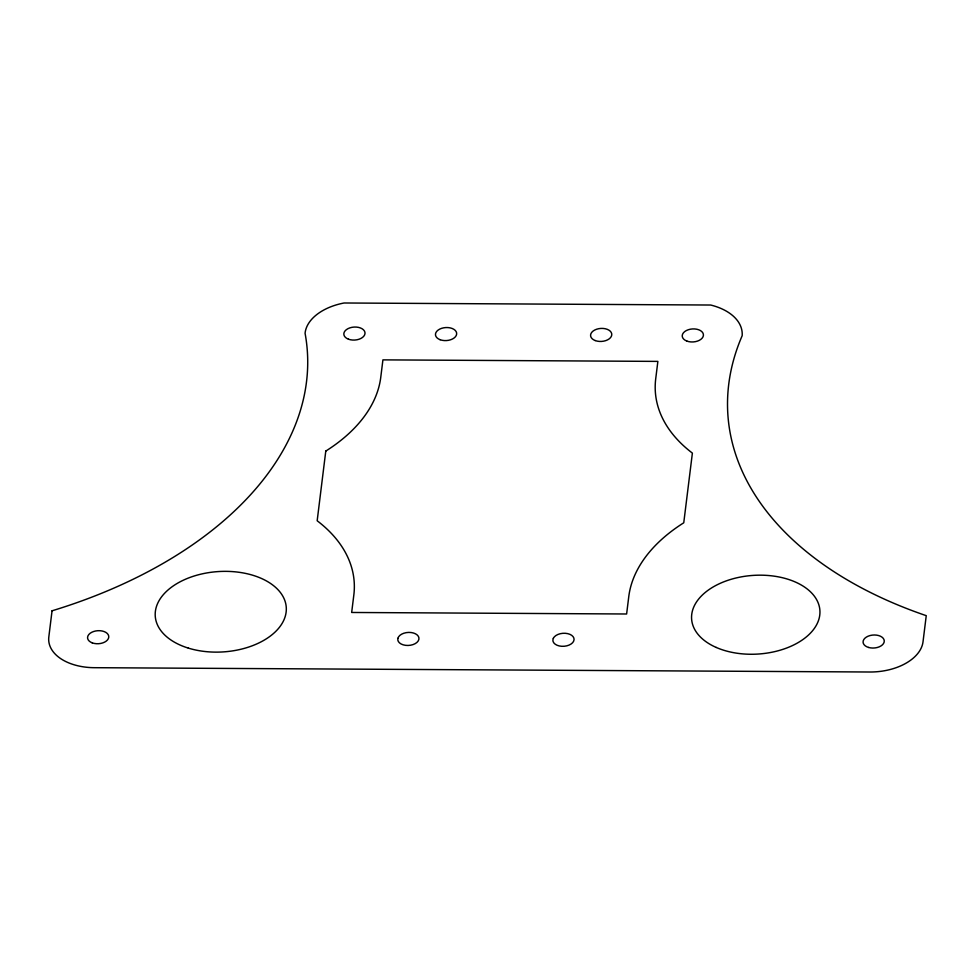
<?xml version="1.0" encoding="UTF-8"?>
<svg xmlns="http://www.w3.org/2000/svg" width="975" height="975" viewBox="0 0 975 975"><rect width="100%" height="100%" fill="white"/><g stroke="black" fill="none" stroke-linecap="round" stroke-linejoin="round"><path stroke-width="1.46" d="M397.898 638.32L397.812 640.027A10.615 6.508 -3.8 0 0 408.05 645.462A10.615 6.508 -3.8 0 0 418.836 639.539L418.921 637.833A10.615 6.508 -3.8 0 0 408.683 632.409A10.615 6.508 -3.8 0 0 397.898 638.32M52.053 610.801L48.823 636.931A49.567 30.371 -3.8 0 0 94.404 667.692L869.895 672.007A49.567 30.371 -3.8 0 0 923.02 641.794L926.25 615.664A421.919 258.594 -3.8 0 1 742.17 335.717A54.746 33.552 -3.8 0 0 710.69 305.029L344.09 302.993A51.163 31.358 -3.8 0 0 305.077 333.292A421.919 258.594 -3.8 0 1 52.053 610.801M325.784 451.072L317.168 520.76A180.412 110.577 -3.8 0 1 353.827 595.043L351.67 612.471L626.62 613.994L628.777 596.578A180.412 110.577 -3.8 0 1 683.755 522.795L692.384 453.107A180.412 110.577 -3.8 0 1 655.712 378.812L657.869 361.396L382.919 359.872L380.762 377.288A180.412 110.577 -3.8 0 1 325.784 451.072M553.325 638.308L552.874 640.002A10.615 6.508 -3.8 0 0 561.722 646.291A10.615 6.508 -3.8 0 0 573.605 641.282L574.068 639.588A10.615 6.508 -3.8 0 0 565.22 633.287A10.615 6.508 -3.8 0 0 553.325 638.308M868.664 647.473A10.615 6.508 -3.8 0 0 884.264 640.868A10.615 6.508 -3.8 0 0 868.079 636.212A10.615 6.508 -3.8 0 0 868.664 647.473M92.186 642.842A10.615 6.508 -3.8 0 0 108.749 637.272A10.615 6.508 -3.8 0 0 93.588 631.52A10.615 6.508 -3.8 0 0 92.186 642.842M686.839 341.067A10.615 6.508 -3.8 0 0 703.402 335.497A10.615 6.508 -3.8 0 0 688.228 329.757A10.615 6.508 -3.8 0 0 686.839 341.067M348.441 339.19A10.615 6.508 -3.8 0 0 364.991 333.621A10.615 6.508 -3.8 0 0 349.83 327.88A10.615 6.508 -3.8 0 0 348.441 339.19M595.189 340.555A10.615 6.508 -3.8 0 0 611.752 334.986A10.615 6.508 -3.8 0 0 596.578 329.245A10.615 6.508 -3.8 0 0 595.189 340.555M440.091 339.702A10.615 6.508 -3.8 0 0 456.641 334.133A10.615 6.508 -3.8 0 0 441.48 328.38A10.615 6.508 -3.8 0 0 440.091 339.702M188.285 648.095A65.654 40.243 -3.8 0 0 286.321 608.802A65.654 40.243 -3.8 0 0 187.663 578.321A65.654 40.243 -3.8 0 0 188.285 648.095M716.211 647.437A64.289 39.402 -3.8 0 0 819.329 617.577A64.289 39.402 -3.8 0 0 731.713 579.126A64.289 39.402 -3.8 0 0 716.211 647.437"/></g></svg>
